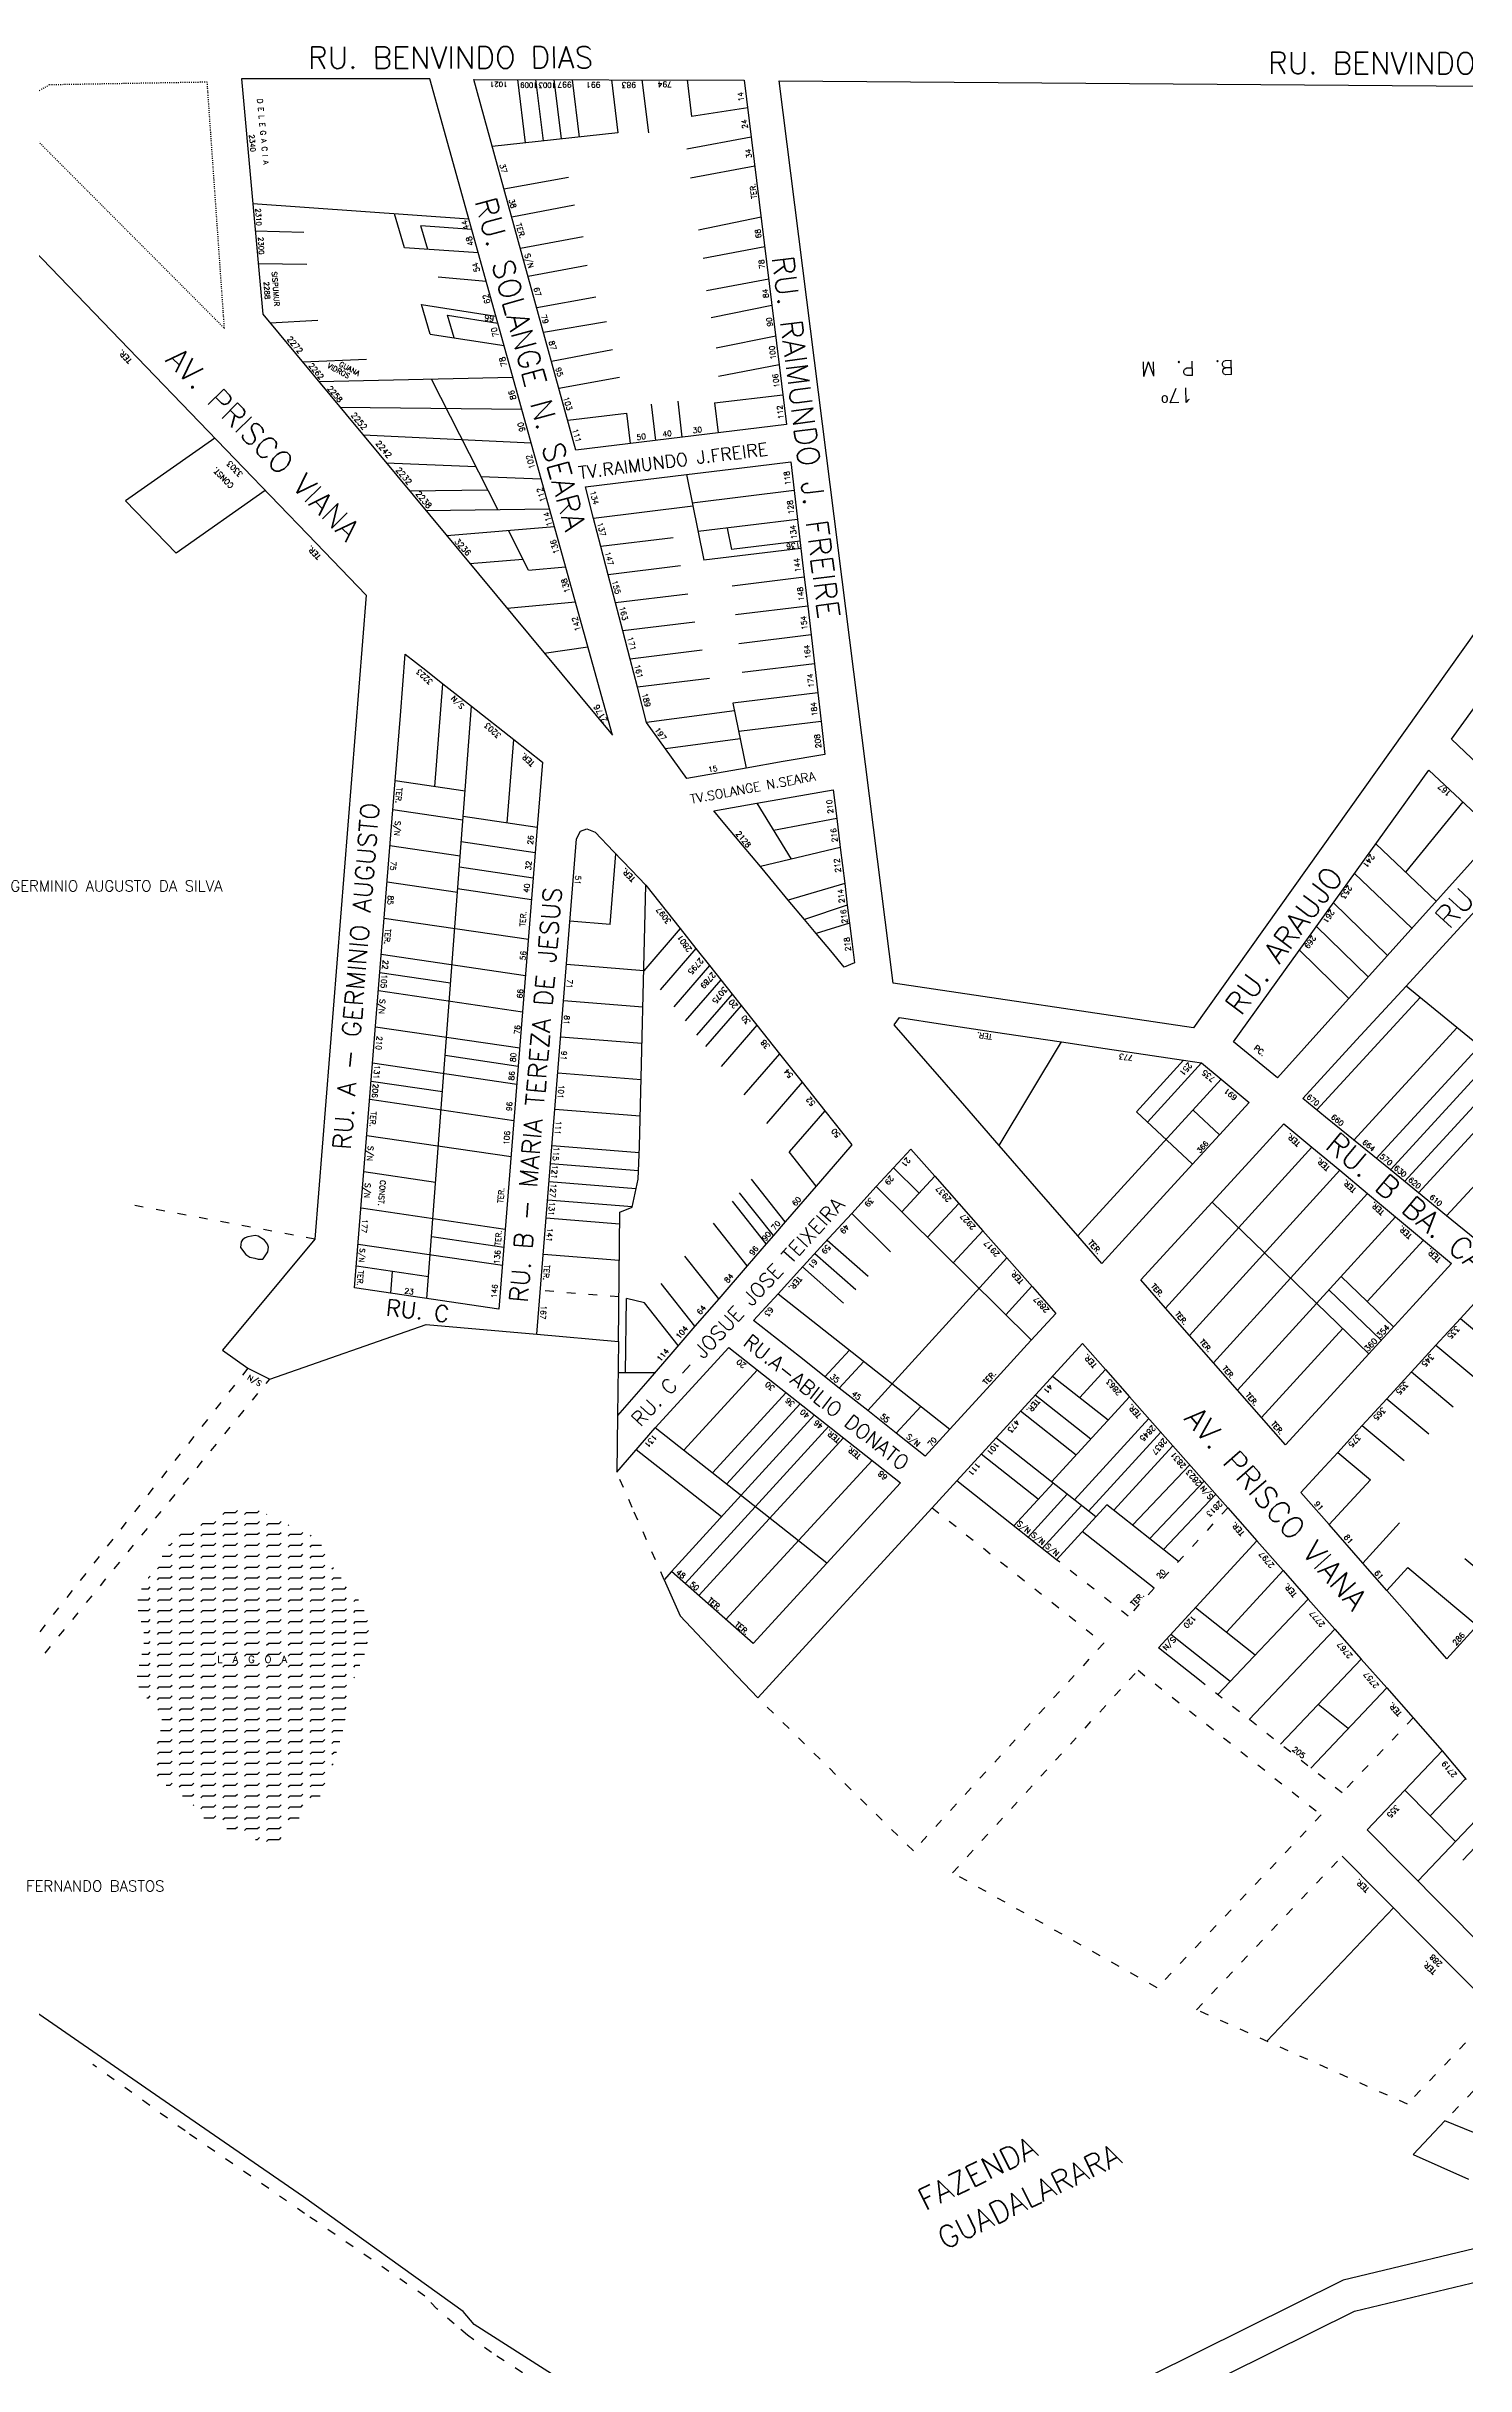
# Model space of a CAD drawing. Extents: x 714896 to 749292, y 8417558 to 8447149.
# Drawn here: x 737359 to 737749, y 8426398 to 8427037 of the extents above; entities that cross this region are included whole.
import ezdxf

# ---------------------------------------------------------------- set-up
doc = ezdxf.new("R2010")
doc.units = 0
doc.header["$MEASUREMENT"] = 0
doc.linetypes.add('ACAD_ISO03W100', pattern=[30, 12, -18])
for name, color, linetype in [('LOTE', 7, 'CONTINUOUS'), ('NUM-PORTA', 7, 'CONTINUOUS'), ('QUADRA', 6, 'CONTINUOUS'), ('REFERENCIA', 7, 'CONTINUOUS'), ('TEXTO', 7, 'CONTINUOUS'), ('TEXTODERUA', 3, 'CONTINUOUS')]:
    doc.layers.add(name, color=color, linetype=linetype)
doc.styles.add('ROMANS', font='ROMANS.SHX', dxfattribs={"height": 1.5})

msp = doc.modelspace()

# ---------------------------------------------------------------- hatches: boundary and pattern name
at = {"layer": 'REFERENCIA', "linetype": 'CONTINUOUS'}
h = msp.add_hatch(dxfattribs=at)
h.set_pattern_fill('FLEX', color=4, scale=12, style=0)
h.set_pattern_definition([(0, (441523.6192, 5055455.2795), (0, 3), [3, -3]), (45, (441526.6192, 5055455.2795), (2e-16, 2.999999995), [0.75, -2.742640692, 0.75, -4.242640692])])
edge = h.paths.add_edge_path()
edge.add_spline(control_points=[(737402.92, 8426547.94), (737402.92, 8426547.94), (737400.65, 8426550.81), (737396.36, 8426556.24), (737382.43, 8426562.33), (737395.07, 8426576.89), (737379.9, 8426585.41), (737387.97, 8426597.79), (737381.27, 8426609.47), (737389.26, 8426618.03), (737392.87, 8426626.81), (737400.71, 8426629.92), (737407.04, 8426633.51), (737415.67, 8426635.25), (737423.86, 8426629.82), (737433.66, 8426627.41), (737436.74, 8426618.24), (737442.44, 8426612.47), (737447.4, 8426604.9), (737447.23, 8426595.58), (737443.54, 8426588.98), (737441.02, 8426582.14), (737440.94, 8426574.92), (737437.59, 8426565.62), (737435.52, 8426555.84), (737429.24, 8426550.41), (737425.74, 8426546.95), (737422.51, 8426541.94), (737415.98, 8426543.36), (737410.72, 8426544.22), (737407.02, 8426547.42), (737404.4, 8426547.75), (737402.92, 8426547.94)], knot_values=[0, 0, 0, 0, 0, 28.317554, 53.50103, 90.666695, 116.008305, 150.645248, 174.892814, 204.58549, 227.21684, 244.009133, 264.65436, 283.084695, 305.589236, 336.466006, 350.745831, 374.263143, 397.398079, 416.145421, 440.705394, 453.524656, 470.367842, 493.966703, 527.842709, 541.462858, 554.729137, 565.845802, 582.072808, 597.954401, 606.392136, 617.338316, 617.338316, 617.338316, 617.338316], degree=3, periodic=0)
h.paths.add_polyline_path([(737413.43, 8426584.17), (737417.27, 8426599.08), (737415.53, 8426599.53), (737411.69, 8426584.62)], flags=24)

# ---------------------------------------------------------------- linework, layer by layer
at = {"layer": 'LOTE', "color": 7}
for p, q in [((737488.14, 8427027.67), (737490.28, 8427010.24)), ((737493.14, 8427027.66), (737495.21, 8427010.78)), ((737498.14, 8427027.64), (737500.15, 8427011.31)), ((737503.14, 8427027.63), (737505.08, 8427011.85)), ((737513.97, 8427027.6, 512.13), (737515.76, 8427013.02, 512.13)), ((737522.37, 8427027.58, 512.13), (737524.16, 8427013, 512.13)), ((737534.77, 8427027.55, 512.13), (737536, 8427017.54, 512.17)), ((737551.47, 8427019.87, 512.16), (737536, 8427017.54, 512.17)), ((737515.76, 8427013.02, 512.13), (737481.22, 8427009.25, 512.79)), ((737552.46, 8427011.77, 512.16), (737534.76, 8427008.47, 512.17)), ((737553.44, 8427003.83, 512.16), (737535.74, 8427000.53, 512.17)), ((737484.42, 8426997.62, 512.79), (737502.16, 8427000.77, 512.36)), ((737474.8, 8426989.26, 512.15), (737415.33, 8426993.47, 514.14)), ((737486.55, 8426989.91, 512.79), (737503.82, 8426993.15, 512.36)), ((737555.16, 8426989.8, 512.16), (737537.95, 8426986.25, 512.16)), ((737429.39, 8426985.55, 513.16), (737416, 8426985.95, 514.14)), ((737475.61, 8426986.37, 512.15), (737461.56, 8426987.37, 512.62)), ((737488.93, 8426981.23, 512.79), (737506.2, 8426984.47, 512.36)), ((737430.22, 8426976.77, 513.16), (737416.83, 8426976.99, 514.14)), ((737477.39, 8426979.95, 512.15), (737457.08, 8426981.39, 512.83)), ((737556.16, 8426981.6, 512.16), (737539.18, 8426978.43, 512.15)), ((737466.31, 8426973.38, 512.5), (737479.54, 8426972.2, 512.15)), ((737491.04, 8426973.59, 512.79), (737507.28, 8426976.56, 512.34)), ((737557.25, 8426972.75, 512.16), (737540.1, 8426969.48, 512.12)), ((737461.73, 8426965.73, 512.5), (737482.21, 8426962.58, 512.15)), ((737493.43, 8426964.92, 512.79), (737509.67, 8426967.88, 512.34)), ((737558.14, 8426965.47, 512.16), (737541.42, 8426962.1, 512.09)), ((737433.27, 8426961.4, 512.97), (737420.13, 8426960.62, 512.34)), ((737468.86, 8426962.79, 512.51), (737482.75, 8426960.66, 512.15)), ((737495.28, 8426958.17, 512.79), (737512.66, 8426961.1, 512.28)), ((737464.13, 8426957.63, 512.66), (737484.48, 8426954.43, 512.15)), ((737497.49, 8426950.15, 512.79), (737514.24, 8426953.36, 512.24)), ((737559.18, 8426957.01, 512.16), (737542.81, 8426953.72, 512.04)), ((737446.62, 8426950.65, 512.81), (737429.08, 8426949.85, 512.34)), ((737486.9, 8426945.71, 512.15), (737433.55, 8426944.46, 512.34)), ((737482.74, 8426909.32, 324.63), (737464.53, 8426945.18, 512.2)), ((737499.54, 8426942.71, 512.79), (737516.2, 8426945.73, 512.15)), ((737560.15, 8426949.15, 512.16), (737543.43, 8426945.93, 511.96)), ((737532.21, 8426939.18, 512.63), (737533.37, 8426929.25, 512.15)), ((737542.34, 8426938.7, 512.54), (737561.16, 8426940.86, 512.16)), ((737542.34, 8426938.7, 512.54), (737543.3, 8426930.45, 512.15)), ((737439.3, 8426937.54, 512.34), (737489.34, 8426936.92, 512.15)), ((737501.96, 8426933.92, 512.79), (737518.13, 8426935.89, 512.55)), ((737518.13, 8426935.89, 512.55), (737519.11, 8426927.51, 512.15)), ((737524.9, 8426938.29, 512.63), (737526.06, 8426928.35, 512.15)), ((737491.93, 8426927.62, 512.15), (737445.68, 8426929.84, 512.34)), ((737452.07, 8426922.15, 512.34), (737476.72, 8426921.17, 512.22)), ((737458.46, 8426914.46, 512.34), (737479.99, 8426914.73, 512.22)), ((737478.1, 8426918.45, 512.22), (737494.66, 8426917.79, 512.15)), ((737534.63, 8426918.99), (737539.42, 8426895.39)), ((737564.26, 8426914.53), (737536.23, 8426911.12)), ((737462.93, 8426909.07, 512.34), (737496.96, 8426909.5, 512.15)), ((737536.41, 8426910.22), (737509.09, 8426906.89)), ((737468.68, 8426902.15, 512.34), (737498.3, 8426904.69, 512.15)), ((737491.19, 8426892.68, 237.6), (737485.64, 8426903.6, 294.71)), ((737530.95, 8426901.56), (737511.09, 8426899.15)), ((737565.19, 8426906.59), (737537.82, 8426903.26)), ((737545.79, 8426904.23), (737546.99, 8426898.33)), ((737565.88, 8426900.63), (737546.99, 8426898.33)), ((737475.07, 8426894.45, 512.34), (737489.65, 8426895.7, 512.24)), ((737566.11, 8426898.64), (737539.42, 8426895.39)), ((737491.19, 8426892.68, 512.21), (737501.39, 8426893.56, 512.15)), ((737532.95, 8426893.82), (737513.1, 8426891.4)), ((737567.04, 8426890.69), (737547.18, 8426888.28)), ((737485.29, 8426882.14, 512.34), (737504.07, 8426883.92, 512.15)), ((737534.96, 8426886.07), (737515.11, 8426883.66)), ((737567.96, 8426882.75), (737548.11, 8426880.33)), ((737536.96, 8426878.33), (737517.11, 8426875.91)), ((737495.51, 8426869.83, 512.34), (737507.52, 8426871.52, 512.15)), ((737538.97, 8426870.58), (737519.12, 8426868.17)), ((737568.89, 8426874.8), (737549.03, 8426872.39)), ((737540.97, 8426862.84), (737521.12, 8426860.42)), ((737569.81, 8426866.86), (737549.96, 8426864.44)), ((737570.73, 8426858.91), (737547.4, 8426856.07)), ((737547.4, 8426856.07), (737551.04, 8426838.15)), ((737547.83, 8426853.95), (737523.63, 8426850.74)), ((737571.66, 8426850.96), (737549, 8426848.2)), ((737549.4, 8426846.2), (737528.89, 8426843.44)), ((737666.42, 8426689.52), (737706.61, 8426733.88)), ((737673.01, 8426682), (737714.29, 8426727.47)), ((737679.17, 8426718.7), (737722.33, 8426676.99)), ((737679.6, 8426674.48), (737721.97, 8426721.06)), ((737686.19, 8426666.96), (737729.64, 8426714.65)), ((737721.88, 8426691.33), (737737.32, 8426708.24)), ((737714.72, 8426698.25), (737729.09, 8426684.37)), ((737711.34, 8426694.57), (737725.71, 8426680.68)), ((737692.78, 8426659.44), (737715.14, 8426683.94)), ((737721.85, 8426545.96), (737742.49, 8426567.72))]:
    msp.add_line(p, q, dxfattribs=at)
at = {"layer": 'LOTE', "color": 7, "ltscale": 0.2}
for p, q in [((737465.39, 8426833.08), (737467.65, 8426861.39)), ((737463.19, 8426692.2), (737475.51, 8426855.2)), ((737485.35, 8426823.08), (737487.18, 8426846)), ((737513.61, 8426795.15), (737515.16, 8426814.6)), ((737513.61, 8426795.15), (737502.58, 8426796.03)), ((737522.87, 8426782.38), (737501.62, 8426784.07)), ((737522.63, 8426772.36), (737500.83, 8426774.1)), ((737522.39, 8426762.35), (737500.03, 8426764.13)), ((737522.15, 8426752.34), (737499.24, 8426754.17)), ((737521.91, 8426742.33), (737498.44, 8426744.2)), ((737521.41, 8426727.32), (737497.25, 8426729.25)), ((737521.64, 8426732.32), (737497.65, 8426734.23)), ((737520.74, 8426722.36), (737496.85, 8426724.26)), ((737519.68, 8426717.42), (737496.45, 8426719.28)), ((737516.22, 8426712.68), (737496.06, 8426714.29)), ((737516.14, 8426702.66), (737495.26, 8426704.32)), ((737453.3, 8426693.66), (737453.78, 8426699.64)), ((737515.97, 8426680.39), (737515.67, 8426659.94))]:
    msp.add_line(p, q, dxfattribs=at)
at = {"layer": 'LOTE', "color": 7, "linetype": 'ACAD_ISO03W100', "ltscale": 0.2}
for p, q in [((737516.07, 8426692.63), (737494.46, 8426694.36)), ((737674.9, 8426496.44), (737714.97, 8426538.7)), ((737732.93, 8426470.44), (737674.9, 8426496.44)), ((737757.19, 8426496.02), (737732.93, 8426470.44))]:
    msp.add_line(p, q, dxfattribs=at)
at = {"layer": 'LOTE', "color": 7, "linetype": 'ACAD_ISO03W100', "ltscale": 0.02, "elevation": 510.69}
msp.add_lwpolyline([(737407.55, 8426959.18), (737402.81, 8427026.94), (737359.4, 8427026.2), (737352.09, 8427022.03), (737349.58, 8427017.41)], close=True, dxfattribs=at)
at = {"layer": 'LOTE', "color": 7, "elevation": 512.5, "flags": 128}
for points in [[(737457.08, 8426981.39), (737454.31, 8426990.71)], [(737463.47, 8426980.93), (737461.56, 8426987.37)], [(737464.13, 8426957.63), (737461.73, 8426965.73)], [(737470.7, 8426956.6), (737468.86, 8426962.79)]]:
    msp.add_lwpolyline(points, dxfattribs=at)
at = {"layer": 'LOTE', "color": 7}
for points in [[(737404.92, 8426928.97), (737380.36, 8426911.74)], [(737418.79, 8426914.57), (737394.24, 8426897.33)], [(737380.36, 8426911.74), (737394.24, 8426897.33)], [(737576.89, 8426816.31), (737554.95, 8426811.07)], [(737578.15, 8426806.39), (737562.63, 8426801.85)], [(737578.85, 8426800.43), (737567.11, 8426796.48)], [(737532.87, 8426794.01), (737522.87, 8426782.38)], [(737579.47, 8426795.47), (737570.32, 8426792.64)], [(737537.22, 8426788.52), (737527.41, 8426777.18)], [(737540.95, 8426783.82), (737531.14, 8426772.48)], [(737544.06, 8426779.91), (737534.25, 8426768.56)], [(737547.17, 8426775.99), (737537.36, 8426764.64)], [(737549.66, 8426772.86), (737539.85, 8426761.51)], [(737554.01, 8426767.38), (737544.2, 8426756.03)], [(737560.23, 8426759.54), (737550.42, 8426748.2)], [(737566.44, 8426751.71), (737556.63, 8426740.36)], [(737572.66, 8426743.88), (737562.85, 8426732.53)], [(737570.31, 8426723.13), (737562.85, 8426732.53)], [(737591.57, 8426728.16), (737598.6, 8426721.16)], [(737561.81, 8426713.3), (737552.48, 8426725.05)], [(737586.84, 8426723), (737629.48, 8426680.72)], [(737602.91, 8426725.83), (737593.87, 8426716.03)], [(737556.57, 8426707.25), (737547.25, 8426718.99)], [(737558.54, 8426709.52), (737549.21, 8426721.26)], [(737580.09, 8426715.62), (737590.72, 8426705.04)], [(737609.53, 8426718.33), (737600.93, 8426709.03)], [(737551.34, 8426701.19), (737542.02, 8426712.94)], [(737616.15, 8426710.84), (737608, 8426702.02)], [(737543.49, 8426692.12), (737534.17, 8426703.87)], [(737569.96, 8426704.56), (737581.19, 8426694.62)], [(737573.34, 8426708.25), (737584.57, 8426698.31)], [(737622.77, 8426703.34), (737584.47, 8426661.33)], [(737536.95, 8426684.55), (737527.63, 8426696.3)], [(737566.58, 8426700.87), (737577.8, 8426690.91)], [(737517.84, 8426671.67), (737518.1, 8426692.16)], [(737523.05, 8426691.01), (737518.1, 8426692.16)], [(737532.37, 8426679.26), (737523.05, 8426691.01)], [(737559.83, 8426693.5), (737607.04, 8426656.21)], [(737629.61, 8426695.59), (737622.43, 8426687.71)], [(737579.49, 8426677.97), (737572.7, 8426670.63)], [(737740.75, 8426679.34), (737752.27, 8426669.73)], [(737525.83, 8426671.69), (737515.84, 8426671.69)], [(737554.15, 8426672.53), (737533.89, 8426650.4)], [(737583.41, 8426674.87), (737576.62, 8426667.53)], [(737650.59, 8426658.67), (737635.28, 8426670.76)], [(737649.88, 8426672.63), (737642.76, 8426664.85)], [(737562, 8426666.33), (737541.74, 8426644.2)], [(737645.86, 8426653.51), (737630.55, 8426665.6)], [(737656.5, 8426665.13), (737635.05, 8426641.71)], [(737569.85, 8426660.13), (737530.49, 8426617.01)], [(737565.92, 8426663.23), (737545.67, 8426641.11)], [(737599.1, 8426662.48), (737592.31, 8426655.13)], [(737641.81, 8426649.08), (737626.5, 8426661.17)], [(737661.8, 8426659.13), (737641.31, 8426636.76)], [(737573.26, 8426619.31), (737526.05, 8426656.6)], [(737573.77, 8426657.03), (737534.24, 8426613.71)], [(737577.82, 8426653.84), (737537.99, 8426610.4)], [(737647.21, 8426632.1), (737619.75, 8426653.8)], [(737665.1, 8426655.39), (737645.23, 8426633.67)], [(737668.41, 8426651.64), (737652.16, 8426633.89)], [(737544.22, 8426632.06), (737520.8, 8426650.56)], [(737585.67, 8426647.64), (737545.49, 8426603.8)], [(737631.39, 8426636.98), (737615.69, 8426649.37)], [(737673.05, 8426646.39), (737657.32, 8426629.81)], [(737636.41, 8426620.3), (737608.94, 8426642)], [(737624.64, 8426629.6), (737635.44, 8426641.4)], [(737677.02, 8426641.89), (737662.03, 8426626.09)], [(737628.56, 8426626.5), (737639.37, 8426638.3)], [(737632.48, 8426623.4), (737643.29, 8426635.2)], [(737636.41, 8426620.3), (737650.24, 8426635.41)], [(737669.98, 8426619.81), (737650.24, 8426635.41)], [(737680.18, 8426638.31), (737665.79, 8426623.14)], [(737663.23, 8426612.44), (737643.48, 8426628.03)], [(737748.71, 8426620.63), (737760.23, 8426611.02)], [(737733.03, 8426618.11), (737752.12, 8426602.17)], [(737691.08, 8426594.06), (737674.59, 8426607.08)], [(737684.19, 8426586.79), (737667.84, 8426599.7)], [(737716.66, 8426573.85), (737708.34, 8426580.42)], [(737732.17, 8426556.84), (737746.14, 8426542.72)], [(737721.85, 8426545.96), (737764.07, 8426503.28)], [(737714.97, 8426538.7), (737757.19, 8426496.02)]]:
    msp.add_lwpolyline(points, dxfattribs=at)
at = {"layer": 'LOTE', "color": 7, "ltscale": 0.2}
for points in [[(737473.74, 8426831.85), (737454.5, 8426834.68)], [(737473.14, 8426823.87), (737453.86, 8426826.71)], [(737493.6, 8426821.86), (737473.21, 8426824.86)], [(737493.05, 8426814.88), (737472.69, 8426817.88)], [(737472.39, 8426813.89), (737453.07, 8426816.74)], [(737471.63, 8426803.92), (737452.27, 8426806.77)], [(737492.01, 8426801.92), (737471.68, 8426804.92)], [(737492.49, 8426807.9), (737472.16, 8426810.9)], [(737515.97, 8426680.39), (737516.25, 8426715.94), (737519.67, 8426717.36), (737521.3, 8426725.01), (737521.71, 8426733.99), (737523.43, 8426805.9)], [(737491.14, 8426790.96), (737451.48, 8426796.8)], [(737490.34, 8426780.99), (737450.68, 8426786.83)], [(737469.75, 8426778.98), (737450.28, 8426781.85)], [(737489.55, 8426771.02), (737449.89, 8426776.86)], [(737488.75, 8426761.05), (737449.09, 8426766.9)], [(737487.96, 8426751.08), (737448.29, 8426756.93)], [(737488.35, 8426756.07), (737468.24, 8426759.03)], [(737467.49, 8426749.06), (737447.9, 8426751.94)], [(737487.16, 8426741.12), (737447.5, 8426746.96)], [(737486.37, 8426731.15), (737446.7, 8426736.99)], [(737465.61, 8426724.12), (737445.91, 8426727.02)], [(737484.77, 8426711.21), (737445.11, 8426717.05)], [(737484.38, 8426706.23), (737464.57, 8426709.14)], [(737483.98, 8426701.24), (737444.32, 8426707.09)], [(737463.65, 8426698.19), (737443.84, 8426701.11)], [(737493.51, 8426682.35), (737515.97, 8426680.39)]]:
    msp.add_lwpolyline(points, dxfattribs=at)
at = {"layer": 'LOTE', "color": 7, "flags": 128}
for points in [[(737553.96, 8426828.51), (737563.38, 8426813.08)], [(737575.99, 8426824.26), (737558.53, 8426821.02)]]:
    msp.add_lwpolyline(points, dxfattribs=at)
at = {"layer": 'LOTE', "color": 7, "linetype": 'CONTINUOUS', "flags": 128}
for points in [[(737748.18, 8426828.84), (737732.42, 8426809.5)], [(737724.23, 8426817.28), (737740.83, 8426801.51)], [(737734.15, 8426794.07), (737718.39, 8426809.16)], [(737727.47, 8426786.62), (737712.55, 8426801.05)], [(737722.12, 8426780.67), (737707.88, 8426794.55)], [(737716.78, 8426774.72), (737703.21, 8426788.06)], [(737708.01, 8426744.09), (737736.43, 8426775.02)], [(737779.86, 8426739.51), (737732.56, 8426778.18)], [(737718.15, 8426735.8), (737746.57, 8426766.73)], [(737620.64, 8426734.32), (737637.74, 8426762.81)], [(737724.35, 8426730.74), (737752.76, 8426761.66)], [(737671.36, 8426757.75), (737658.38, 8426743.55)], [(737676.3, 8426757), (737661.42, 8426740.72)], [(737728.22, 8426727.57), (737756.63, 8426758.5)], [(737732.09, 8426724.41), (737760.51, 8426755.33)], [(737681.68, 8426752.52), (737642.28, 8426709.41)], [(737735.96, 8426721.24), (737764.38, 8426752.17)], [(737658.38, 8426743.55), (737673.82, 8426729.14)], [(737673.95, 8426744.06), (737681.25, 8426737.26)], [(737743.7, 8426714.91), (737761.97, 8426734.79)]]:
    msp.add_lwpolyline(points, dxfattribs=at)
at = {"layer": 'LOTE', "color": 7, "linetype": 'ACAD_ISO03W100', "ltscale": 0.2}
for points in [[(737432.4, 8426708.54), (737380.63, 8426718.21)], [(737414, 8426673), (737339, 8426578), (737319, 8426567), (737323.74, 8426563.32)], [(737332.26, 8426556.68), (737337, 8426553), (737343, 8426576), (737420, 8426670)], [(737528.52, 8426614.75), (737519.72, 8426634.68), (737515.44, 8426644.38)], [(737602.17, 8426634.6), (737602.17, 8426634.6), (737649.38, 8426597.31), (737597.04, 8426540.15), (737554.25, 8426582.26)], [(737683.49, 8426634.56), (737656.15, 8426604.71), (737636.41, 8426620.3)], [(737734.52, 8426576.76), (737714.96, 8426556.13)]]:
    msp.add_lwpolyline(points, dxfattribs=at)
at = {"layer": 'LOTE', "color": 7}
for points, elevation in [([(737747.51, 8426686.72), (737767.5, 8426670.02)], 507.36), ([(737734, 8426671.97), (737745.51, 8426662.35)], 507.36), ([(737727.25, 8426664.59), (737738.76, 8426654.98)], 507.36), ([(737720.5, 8426657.21), (737732.01, 8426647.6)], 507.36), ([(737713.74, 8426649.84), (737722.8, 8426642.27)], 507.36), ([(737711.35, 8426629.96), (737722.8, 8426642.27)], 507.36), ([(737720.67, 8426619.34), (737730.75, 8426630.45)], 507.36), ([(737691.47, 8426625.52), (737664.46, 8426596.01)], 1.79), ([(737698.72, 8426617.31), (737683.15, 8426600.32)], 1.79), ([(737727.27, 8426611.82), (737733.03, 8426618.11)], 507.36), ([(737705.66, 8426609.44), (737680.74, 8426583.16)], 1.79), ([(737712.95, 8426601.2), (737689.37, 8426576.34)], 1.79), ([(737675.72, 8426587.12), (737664.46, 8426596.01)], 1.79), ([(737720.23, 8426592.95), (737698.01, 8426569.52)], 1.79), ([(737727.24, 8426585), (737706.33, 8426562.95)], 1.79), ([(737748.87, 8426560.02), (737739.16, 8426549.78)], 1.79), ([(737755.24, 8426552.31), (737735.82, 8426531.83)], 1.79), ([(737758.43, 8426548.46), (737748.11, 8426537.58)], 1.79), ([(737729.05, 8426524.46), (737694.26, 8426487.77)], 1.79)]:
    msp.add_lwpolyline(points, dxfattribs=dict(at, elevation=elevation))
at = {"layer": 'LOTE', "color": 7, "linetype": 'ACAD_ISO03W100', "ltscale": 0.2}
msp.add_lwpolyline([(737709.21, 8426550.06), (737664.11, 8426502.5), (737607.79, 8426534.12), (737658.82, 8426589.86), (737709.21, 8426550.06)], close=True, dxfattribs=at)
at = {"layer": 'LOTE', "color": 7, "linetype": 'ACAD_ISO03W100', "ltscale": 0.2, "elevation": 1.79}
for points in [[(737714.96, 8426556.13), (737675.72, 8426587.12)], [(737767.59, 8426491.55), (737743.21, 8426465.84)]]:
    msp.add_lwpolyline(points, dxfattribs=at)
at = {"layer": 'LOTE', "color": 7, "linetype": 'ACAD_ISO03W100', "ltscale": 0.2}
msp.add_polyline3d([(737529.61, 8426370.12, 503.02), (737481.04, 8426402.09, 504.02), (737474.41, 8426406.84, 504.02), (737470.74, 8426409.96, 504.02), (737465.95, 8426414.12, 503.82), (737462.68, 8426417.59, 503.82), (737429.59, 8426440.39, 503.09), (737396.71, 8426463.07, 503.84), (737371.36, 8426481.38, 503.96)], dxfattribs=at)
at = {"layer": 'QUADRA', "color": 6}
for points in [[(737514.26, 8426847.25), (737464.08, 8427027.85), (737412.2, 8427027.88), (737418.09, 8426963.08), (737514.26, 8426847.25)], [(737550.53, 8427027.5), (737562.16, 8426932.75), (737504.22, 8426925.7), (737476.14, 8427027.7), (737550.53, 8427027.5)], [(737560.1, 8427027.29), (737788.99, 8427025.61), (737796.36, 8427011.22), (737755.89, 8426881.66), (737674.06, 8426766.68), (737591.45, 8426778.93), (737560.1, 8427027.29)], [(737551.04, 8426838.15), (737534.76, 8426835.29), (737528.89, 8426843.44), (737523.63, 8426850.74), (737521.12, 8426860.42), (737519.12, 8426868.17), (737517.11, 8426875.91), (737515.11, 8426883.66), (737513.1, 8426891.4), (737511.09, 8426899.15), (737509.09, 8426906.89), (737506.83, 8426915.6), (737519.57, 8426917.15), (737534.63, 8426918.99), (737549.12, 8426920.75), (737563.34, 8426922.48), (737564.26, 8426914.53), (737565.19, 8426906.59), (737566.11, 8426898.64), (737567.04, 8426890.69), (737567.96, 8426882.75), (737568.89, 8426874.8), (737569.81, 8426866.86), (737570.73, 8426858.91), (737571.66, 8426850.96), (737572.71, 8426841.95), (737561.26, 8426839.94), (737551.04, 8426838.15)], [(737738.83, 8426837.58), (737757.53, 8426820.11), (737697.21, 8426752.92), (737685.07, 8426762.84), (737738.83, 8426837.58)], [(737553.08, 8426686.12), (737559.83, 8426693.5), (737565.84, 8426700.06), (737572.53, 8426707.37), (737580.09, 8426715.62), (737586.84, 8426723), (737596.3, 8426733.33), (737602.91, 8426725.83), (737609.53, 8426718.33), (737616.15, 8426710.84), (737622.77, 8426703.34), (737629.79, 8426695.38), (737636.23, 8426688.09), (737628.35, 8426679.48), (737618.26, 8426668.46), (737607.04, 8426656.21), (737600.29, 8426648.83), (737592.31, 8426655.13), (737584.47, 8426661.33), (737576.62, 8426667.53), (737565.67, 8426676.18), (737553.08, 8426686.12)]]:
    msp.add_lwpolyline(points, close=True, dxfattribs=at)
for points in [[(737347.89, 8426988.19), (737386, 8426948.62), (737422.61, 8426910.59), (737430.39, 8426902.52), (737446.53, 8426885.75), (737432.4, 8426708.54), (737407, 8426678), (737414, 8426673), (737420, 8426670), (737420, 8426670), (737463, 8426685), (737493.51, 8426682.35), (737504.38, 8426818.68), (737505.52, 8426820.8), (737507.24, 8426821.44), (737509.55, 8426820.51), (737514.56, 8426815.23), (737519.42, 8426810.12), (737523.43, 8426805.9), (737532.87, 8426794.01), (737537.22, 8426788.52), (737540.95, 8426783.82), (737544.06, 8426779.91), (737547.17, 8426775.99), (737549.66, 8426772.86), (737554.01, 8426767.38), (737560.23, 8426759.54), (737566.44, 8426751.71), (737572.66, 8426743.88), (737580.12, 8426734.48), (737574.96, 8426728.51), (737570.31, 8426723.13), (737561.81, 8426713.3), (737558.54, 8426709.52), (737556.57, 8426707.25), (737551.34, 8426701.19), (737543.49, 8426692.12), (737536.95, 8426684.55), (737530.88, 8426677.53), (737523.97, 8426669.54), (737515.67, 8426659.94), (737515.44, 8426644.38), (737526.05, 8426656.6), (737546.31, 8426678.73), (737593.52, 8426641.44), (737553, 8426597.19), (737530.49, 8426617.01), (737528.52, 8426614.75), (737532.89, 8426604.84), (737546.67, 8426590.27), (737554.25, 8426582.26), (737602.17, 8426634.6), (737608.94, 8426642), (737643.55, 8426679.8), (737649.88, 8426672.63), (737656.5, 8426665.13), (737668.41, 8426651.64), (737677.02, 8426641.89), (737683.49, 8426634.56), (737691.47, 8426625.52), (737698.72, 8426617.31), (737705.66, 8426609.44), (737712.95, 8426601.2), (737720.23, 8426592.95), (737727.24, 8426585), (737734.52, 8426576.76), (737742.49, 8426567.72), (737749.08, 8426559.77)], [(737752.12, 8426602.17), (737743.76, 8426593.03), (737734.19, 8426603.93), (737727.27, 8426611.82), (737720.67, 8426619.34), (737711.35, 8426629.96), (737703.61, 8426638.78), (737709.02, 8426644.68), (737713.74, 8426649.84), (737720.5, 8426657.21), (737727.25, 8426664.59), (737734, 8426671.97), (737740.75, 8426679.34), (737747.51, 8426686.72), (737754.26, 8426694.09)], [(737518.06, 8426383.11), (737476.19, 8426409.8), (737473.21, 8426413.41), (737429.3, 8426444.94), (737387.15, 8426473.98), (737340.6, 8426506.1)], [(737759.01, 8426459.43), (737743.21, 8426465.84), (737734.45, 8426456.61), (737749.74, 8426449.76)], [(737762.66, 8426433.38), (737715.24, 8426421.97), (737648.59, 8426388.9)]]:
    msp.add_lwpolyline(points, dxfattribs=at)
at = {"layer": 'QUADRA', "color": 6, "ltscale": 0.2}
msp.add_lwpolyline([(737493.6, 8426821.86), (737483.03, 8426689.28), (737443.36, 8426695.12), (737454.5, 8426834.68), (737455.93, 8426852.6), (737457.28, 8426869.56), (737462.96, 8426865.09), (737467.65, 8426861.39), (737475.51, 8426855.2), (737487.18, 8426846), (737495.03, 8426839.81)], close=True, dxfattribs=at)
at = {"layer": 'QUADRA', "color": 6, "linetype": 'CONTINUOUS'}
msp.add_lwpolyline([(737754.21, 8426837.37), (737745, 8426846.12), (737745, 8426846.12), (737751.06, 8426854.51)], dxfattribs=at)
at = {"layer": 'QUADRA', "linetype": 'CONTINUOUS'}
msp.add_lwpolyline([(737579.47, 8426795.47), (737580.08, 8426790.42), (737580.8, 8426784.55), (737578, 8426783.42), (737574.32, 8426787.84), (737570.32, 8426792.64), (737567.11, 8426796.48), (737562.63, 8426801.85), (737558.81, 8426806.44), (737554.95, 8426811.07), (737550.03, 8426816.97), (737544.75, 8426823.3), (737542.14, 8426826.43), (737553.96, 8426828.51), (737563.93, 8426830.26), (737574.96, 8426832.19), (737575.99, 8426824.26), (737576.89, 8426816.31), (737578.15, 8426806.39), (737578.85, 8426800.43), (737579.47, 8426795.47)], close=True, dxfattribs=at)
at = {"layer": 'QUADRA', "color": 6, "linetype": 'CONTINUOUS'}
for points in [[(737751.44, 8426708.58), (737743.7, 8426714.91), (737735.96, 8426721.24), (737728.22, 8426727.57), (737716.6, 8426737.07), (737710.41, 8426742.13), (737704.14, 8426747.25), (737718.92, 8426763.33), (737732.56, 8426778.18), (737750.65, 8426797.85), (737764.84, 8426813.29), (737779.97, 8426799.17), (737798.59, 8426781.79), (737809.42, 8426771.68), (737795.65, 8426756.69), (737779.86, 8426739.51), (737769.71, 8426728.47), (737751.44, 8426708.58)], [(737648.83, 8426701.86), (737642.28, 8426709.41), (737631.03, 8426722.36), (737620.64, 8426734.32), (737611.21, 8426745.18), (737600.5, 8426757.51), (737591.79, 8426767.54), (737593.24, 8426769.5), (737605.04, 8426767.73), (737622.07, 8426765.16), (737637.74, 8426762.81), (737649.74, 8426761), (737671.36, 8426757.75), (737676.3, 8426757), (737681.68, 8426752.52), (737689.35, 8426746.11), (737681.25, 8426737.26), (737673.82, 8426729.14), (737665.86, 8426720.45), (737657.19, 8426710.99), (737648.83, 8426701.86)], [(737699.37, 8426651.92), (737692.78, 8426659.44), (737686.19, 8426666.96), (737679.6, 8426674.48), (737673.01, 8426682), (737666.42, 8426689.52), (737659.59, 8426697.32), (737679.17, 8426718.7), (737688.35, 8426728.73), (737698.94, 8426740.29), (737706.61, 8426733.88), (737714.29, 8426727.47), (737721.97, 8426721.06), (737729.64, 8426714.65), (737737.32, 8426708.24), (737745.04, 8426701.79), (737734.38, 8426690.15), (737722.33, 8426676.99), (737711.75, 8426665.43), (737699.37, 8426651.92)], [(737683.45, 8426396.16), (737718.33, 8426413.46), (737782.49, 8426428.9), (737827.53, 8426415.35), (737932.28, 8426381.94), (737944.36, 8426379.85), (737957.95, 8426378.57), (737962.36, 8426378.61), (737965.7, 8426377.68), (737971.87, 8426375.55), (737982.28, 8426371.96), (738137.21, 8426318.09), (738117.13, 8426261.53), (738086.94, 8426272.08), (737961.68, 8426315.82), (737683.45, 8426396.16)]]:
    msp.add_lwpolyline(points, close=True, dxfattribs=at)
at = {"layer": 'REFERENCIA', "color": 120, "linetype": 'CONTINUOUS', "elevation": 504.58}
msp.add_lwpolyline([(737418.23, 8426703.06), (737419.51, 8426704.99), (737419.65, 8426706.27), (737419.36, 8426707.18), (737418.6, 8426708.21), (737416.8, 8426709.34), (737416, 8426709.5), (737413.94, 8426709.2), (737413.25, 8426708.91), (737412.48, 8426708.35), (737412.16, 8426707.82), (737412.02, 8426707.01), (737412, 8426706.18), (737413.44, 8426704.29), (737414.55, 8426703.6), (737415.86, 8426703.25), (737416.8, 8426703.02), (737417.62, 8426702.99), (737418.04, 8426702.99), (737418.12, 8426702.99), (737418.23, 8426703.06)], close=True, dxfattribs=at)

# ---------------------------------------------------------------- texts
at = {"layer": 'NUM-PORTA', "color": 7, "style": 'ROMANS'}
for s, height, rotation, p in [('1021', 1.4, 180.03487, (737485.38, 8427027.06)), ('1009', 1.4, 180.03487, (737493.68, 8427026.82)), ('1003', 1.4, 180.03487, (737498.73, 8427026.81)), ('997', 1.537, 180.03487, (737503.06, 8427027.01)), ('991', 1.537, 180.03487, (737510.97, 8427026.99)), ('983', 1.537, 180.03487, (737520.74, 8427026.96)), ('794', 1.537, 180.03487, (737530.64, 8427027.1)), ('14', 1.494, 97.49055, (737550.48, 8427021.79)), ('24', 1.49, 97.25934, (737551.5, 8427014.24)), ('2340', 1.398, 274.71618, (737414.35, 8427012.49)), ('37', 1.494, 286.57423, (737483.18, 8427004.24)), ('34', 1.49, 97.25934, (737552.61, 8427006.13)), ('2310', 1.396, 272.39032, (737416.12, 8426992.18)), ('38', 1.494, 286.57423, (737485.73, 8426994.54)), ('2300', 1.396, 272.39032, (737416.84, 8426984.28)), ('44', 1.563, 105.58619, (737474.9, 8426986.54)), ('48', 1.563, 105.58619, (737476.14, 8426982.09)), ('68', 1.488, 97.16493, (737555.22, 8426984.07)), ('54', 1.562, 105.5916, (737477.86, 8426974.9)), ('S/N', 1.493, 286.56645, (737490.06, 8426979.55)), ('78', 1.488, 97.16493, (737556.25, 8426975.69)), ('2288', 1.413, 274.37294, (737418.35, 8426971.98)), ('62', 1.564, 105.5553, (737480.74, 8426966.18)), ('67', 1.493, 286.56645, (737492.51, 8426970.25)), ('84', 1.488, 97.1711, (737557.25, 8426967.62)), ('66', 1.563, 173.14334, (737481.81, 8426962.58, 0.01)), ('70', 1.563, 105.55848, (737483.03, 8426957.07)), ('79', 1.493, 286.56645, (737494.58, 8426962.74)), ('90', 1.488, 97.15562, (737558.35, 8426959.78)), ('2272', 1.571, 309.86439, (737424.63, 8426956.21)), ('87', 1.493, 286.56944, (737496.73, 8426955.52)), ('100', 1.487, 97.22769, (737559.29, 8426950.71)), ('2262', 1.5, 309.81369, (737430.59, 8426948.9)), ('78', 1.564, 105.55137, (737485.31, 8426948.91)), ('95', 1.493, 286.57354, (737498.58, 8426948.2)), ('106', 1.486, 97.31531, (737560.22, 8426942.99)), ('2258', 1.5, 309.81369, (737435.74, 8426942.59, 512.34)), ('86', 1.564, 105.54531, (737487.83, 8426939.74)), ('103', 1.492, 286.58932, (737500.72, 8426940.13)), ('2252', 1.58, 309.80567, (737442.24, 8426935.25)), ('90', 1.564, 105.5382, (737490.32, 8426930.96)), ('112', 1.478, 97.91201, (737561.44, 8426934.34)), ('2242', 1.579, 309.82675, (737449.02, 8426927.5)), ('111', 1.489, 286.64346, (737503.19, 8426931.31)), ('50', 1.5, 7.91201, (737521.02, 8426928.43)), ('40', 1.5, 7.91201, (737528.11, 8426929.29)), ('30', 1.5, 7.91201, (737536.45, 8426930.31)), ('2232', 1.582, 309.77772, (737454.59, 8426920.16, 0)), ('102', 1.564, 105.53119, (737493.01, 8426920.74)), ('118', 1.5, 97.07839, (737563.33, 8426916.13)), ('2238', 1.582, 309.77772, (737460.03, 8426913.62, 512.34)), ('112', 1.565, 105.52656, (737495.96, 8426911.65)), ('134', 1.5, 285.16011, (737508.05, 8426914.25)), ('114', 1.565, 105.52656, (737497.83, 8426904.93)), ('128', 1.5, 96.34863, (737564.21, 8426908.12)), ('3236', 1.583, 312.22832, (737470.69, 8426900.48)), ('136', 1.565, 105.52656, (737499.7, 8426897.37)), ('137', 1.5, 285.16011, (737510.03, 8426905.55)), ('134', 1.5, 96.34863, (737565.01, 8426901.25)), ('147', 1.5, 285.16011, (737512.14, 8426897.5)), ('136', 1.5, 186.34863, (737565.85, 8426900.33)), ('144', 1.5, 96.34863, (737566.06, 8426892.2)), ('138', 1.565, 105.48597, (737502.69, 8426886.65)), ('155', 1.5, 285.16011, (737514.1, 8426889.62)), ('148', 1.5, 96.34863, (737566.99, 8426884.25)), ('163', 1.5, 285.16011, (737516.1, 8426882.42)), ('142', 1.565, 105.48597, (737505.62, 8426876.09)), ('154', 1.5, 96.34863, (737567.91, 8426876.31)), ('171', 1.5, 285.16011, (737518.31, 8426874.08)), ('164', 1.5, 96.34863, (737568.84, 8426868.36)), ('3223', 1.5, 137.44524, (737464.99, 8426862.09)), ('161', 1.5, 285.16011, (737520.22, 8426866.45)), ('174', 1.5, 96.34863, (737569.76, 8426860.41)), ('S/N', 1.5, 134.49781, (737473.67, 8426855.34)), ('189', 1.5, 285.16011, (737522.35, 8426858.55)), ('184', 1.5, 96.34863, (737570.68, 8426852.54)), ('3203', 1.5, 137.44524, (737483.72, 8426847.32)), ('2176', 1.567, 119.49133, (737513.01, 8426851.17)), ('197', 1.5, 305.64214, (737525.78, 8426848.69)), ('208', 1.5, 96.34863, (737571.7, 8426843.75)), ('15', 1.5, 8.59479, (737540.7, 8426837)), ('167', 1.5, 137.22749, (737745.03, 8426831.34)), ('210', 1.5, 96.43932, (737575.03, 8426825.73)), ('S/N', 1.5, 265.2544, (737454.52, 8426823.7)), ('26', 1.5, 85.2544, (737492.38, 8426817.04)), ('2128', 1.5, 309.08842, (737548.09, 8426820.08)), ('216', 1.5, 96.43932, (737576.19, 8426817.86)), ('75', 1.5, 265.2544, (737453.33, 8426812.61)), ('32', 1.5, 85.2544, (737491.82, 8426810.02)), ('212', 1.5, 96.28498, (737577.07, 8426809.52)), ('241', 1.5, 234.79188, (737722.8, 8426814.67)), ('40', 1.5, 85.2544, (737491.32, 8426803.76)), ('51', 1.5, 265.18859, (737504.11, 8426808.66)), ('214', 1.5, 96.35612, (737578.12, 8426801.11)), ('253', 1.5, 234.79188, (737716.61, 8426806.09)), ('85', 1.5, 265.2544, (737452.57, 8426803.15)), ('3097', 1.5, 127.80317, (737530.5, 8426796)), ('216', 1.5, 96.35612, (737578.9, 8426795.5)), ('261', 1.5, 234.79188, (737711.78, 8426799.38)), ('2801', 1.5, 125.52511, (737536.18, 8426788.22)), ('269', 1.5, 234.79188, (737706.68, 8426792.29)), ('56', 1.5, 85.2544, (737490.34, 8426785.21)), ('2795', 1.5, 228.50234, (737538.3, 8426786.06)), ('218', 1.5, 96.46634, (737579.84, 8426787.86)), ('105', 1.5, 265.2544, (737450.83, 8426781.46)), ('22', 1.5, 265.2544, (737451.16, 8426785.38)), ('71', 1.5, 265.18859, (737501.83, 8426780.14)), ('2789', 1.5, 228.50234, (737541.7, 8426782.15)), ('S/N', 1.5, 265.2544, (737450.29, 8426774.68)), ('66', 1.5, 85.2544, (737489.51, 8426774.73)), ('3075', 1.5, 230.68181, (737544.83, 8426778.13)), ('20', 1.5, 130, (737548.9, 8426772.73)), ('76', 1.5, 85.2544, (737488.72, 8426764.82)), ('81', 1.5, 265.18859, (737501.04, 8426770.17)), ('30', 1.5, 130, (737552.36, 8426768.37)), ('210', 1.5, 265.2544, (737449.48, 8426764.49)), ('91', 1.5, 265.18859, (737500.26, 8426760.39)), ('38', 1.5, 130, (737557.72, 8426761.61)), ('131', 1.5, 265.2544, (737448.84, 8426756.49)), ('86', 1.5, 85.2544, (737487.2, 8426752.15)), ('80', 1.5, 85.2544, (737487.61, 8426757.22)), ('54', 1.5, 130, (737564.08, 8426753.6)), ('251', 1.5, 228.68726, (737672.7, 8426757.28)), ('735', 1.5, 140.96705, (737680.16, 8426752.81)), ('206', 1.5, 265.2544, (737448.43, 8426751.32)), ('101', 1.5, 265.18859, (737499.51, 8426751.08)), ('52', 1.5, 130, (737570.18, 8426745.91)), ('691', 1.5, 140.96705, (737686.25, 8426747.73)), ('670', 1.464, 320.75464, (737705.03, 8426747.41)), ('96', 1.5, 85.2544, (737486.53, 8426743.71)), ('660', 1.464, 320.75464, (737711.76, 8426741.91)), ('106', 1.5, 85.2544, (737485.79, 8426734.41)), ('111', 1.5, 265.18859, (737498.72, 8426741.14)), ('50', 1.5, 130, (737577.11, 8426737.18)), ('366', 1.4, 47.96039, (737675.9, 8426732.06)), ('S/N', 1.5, 265.2544, (737447.06, 8426734.22)), ('121', 1.5, 265.18859, (737497.75, 8426729)), ('115', 1.5, 265.18859, (737498.15, 8426733.98)), ('21', 1.5, 230, (737595.24, 8426731.17)), ('S/N', 1.5, 265.2544, (737446.25, 8426724.01)), ('127', 1.5, 265.18859, (737497.34, 8426723.88)), ('29', 1.5, 230, (737590.67, 8426726.18)), ('131', 1.5, 265.18859, (737496.94, 8426718.84)), ('60', 1.5, 50, (737564.65, 8426717.45)), ('39', 1.5, 230, (737585.11, 8426720.11)), ('177', 1.5, 265.2544, (737445.46, 8426714.08)), ('141', 1.5, 265.18859, (737496.37, 8426711.67)), ('90', 1.5, 50, (737556.38, 8426707.88)), ('70', 1.5, 50, (737558.94, 8426710.84)), ('49', 1.5, 230, (737578.36, 8426712.74)), ('S/N', 1.4, 265.2544, (737444.84, 8426706.06)), ('136', 1.5, 85.2544, (737483.17, 8426701.61)), ('96', 1.5, 50, (737552.9, 8426703.89)), ('61', 1.5, 230, (737569.66, 8426703.24)), ('59', 1.5, 230, (737573.26, 8426707.17)), ('84', 1.5, 50, (737546.02, 8426696.33)), ('23', 1.5, 352.20864, (737456.96, 8426693.59)), ('146', 1.5, 85.2544, (737482.42, 8426692.2)), ('167', 1.5, 265.18859, (737494.66, 8426690.32)), ('64', 1.5, 50, (737538.46, 8426687.59)), ('104', 1.5, 50, (737532.69, 8426680.91)), ('63', 1.5, 230, (737557.57, 8426690.03)), ('335', 1.5, 227.37074, (737746.33, 8426684.79)), ('114', 1.5, 50, (737527.45, 8426674.67)), ('20', 1.5, 140, (737551.15, 8426673.97)), ('35', 1.5, 320, (737573.95, 8426670.46, -1.79)), ('345', 1.5, 227.37074, (737739.28, 8426677.09)), ('30', 1.5, 140, (737559, 8426667.77)), ('36', 1.5, 140, (737564.56, 8426663.38)), ('45', 1.5, 320, (737579.93, 8426665.74, -1.79)), ('41', 1.5, 230, (737634.36, 8426668.83)), ('2863', 1.5, 130, (737654.41, 8426666.24)), ('355', 1.5, 227.37074, (737732.25, 8426669.42)), ('40', 1.5, 140, (737568.62, 8426660.18)), ('46', 1.5, 140, (737572.36, 8426657.22)), ('55', 1.5, 320, (737587.76, 8426659.5, -1.79)), ('473', 1.5, 230, (737625.27, 8426658.99)), ('365', 1.5, 227.37074, (737726.01, 8426662.35)), ('131', 1.5, 228.61303, (737525.52, 8426654.93)), ('S/N', 1.5, 320, (737594.94, 8426653.93, -1.79)), ('70', 1.5, 50, (737601.96, 8426651.27, -1.79)), ('101', 1.5, 230, (737619.63, 8426652.83)), ('375', 1.5, 227.37074, (737719.13, 8426654.92)), ('111', 1.5, 230, (737614.47, 8426647.19)), ('2831', 1.5, 130, (737672.13, 8426646.16)), ('68', 1.5, 140, (737590.07, 8426643.23)), ('2823', 1.5, 130, (737676.39, 8426641.34)), ('S/N', 1.5, 130, (737679.61, 8426637.68)), ('2813', 1.5, 223.81694, (737681.17, 8426636.61)), ('91', 1.5, 308.63644, (737707.17, 8426635.66)), ('S/N', 1.5, 320, (737625.35, 8426629.97)), ('S/N', 1.5, 320, (737629.28, 8426626.87)), ('81', 1.5, 308.63644, (737715.33, 8426626.5)), ('S/N', 1.5, 320, (737633.2, 8426623.77)), ('2797', 1.5, 130, (737696.41, 8426618.77)), ('48', 1.5, 320, (737531.63, 8426616.6)), ('50', 1.5, 320, (737535.36, 8426613.28)), ('20', 1.5, 46.54511, (737664.8, 8426614.94, -1.79)), ('61', 1.5, 308.63644, (737723.67, 8426616.65)), ('120', 1.5, 226.54511, (737673.87, 8426605.11)), ('2777', 1.5, 130, (737710.33, 8426602.5)), ('S/N', 1.5, 226.54511, (737668.32, 8426599.19)), ('2767', 1.5, 130, (737717.91, 8426593.9)), ('286', 1.5, 48.21483, (737746.28, 8426596.58)), ('2757', 1.5, 130, (737725.2, 8426585.66)), ('205', 1.5, 321.35844, (737701.07, 8426567.86)), ('2719', 1.5, 130, (737746.65, 8426561.12)), ('355', 1.5, 227.24363, (737729.75, 8426552.93)), ('288', 1.5, 134.1717, (737742.63, 8426509.07))]:
    msp.add_text(s, height=height, rotation=rotation, dxfattribs=at).set_placement(p)
at = {"layer": 'NUM-PORTA', "style": 'ROMANS'}
for s, height, rotation, p in [('3303', 1.5, 133.97412, (737412.72, 8426919.16)), ('773', 1.5, 172.50488, (737657.52, 8426759.08)), ('664', 1.451, 320.24015, (737720.39, 8426734.94)), ('570', 1.451, 320.24015, (737725.18, 8426731.03)), ('630', 1.451, 320.24015, (737729.05, 8426727.86)), ('2937', 1.5, 131.52534, (737607.57, 8426719.5, -1.79)), ('620', 1.451, 320.24015, (737733.01, 8426724.63)), ('610', 1.451, 320.24015, (737738.85, 8426719.85)), ('2927', 1.5, 131.52534, (737614.29, 8426711.89, -1.79)), ('2917', 1.5, 131.52534, (737620.85, 8426704.46, -1.79)), ('2897', 1.5, 131.52534, (737634.52, 8426689.05, -1.79)), ('354', 1.57, 47.41854, (737725.43, 8426681.12)), ('360', 1.57, 47.41854, (737722.06, 8426677.44)), ('S/N', 1.5, 149.34288, (737417.98, 8426669.23)), ('2845', 1.5, 224.65194, (737662.78, 8426657.42, -1.79)), ('2837', 1.5, 228.60694, (737665.86, 8426653.9, -1.79))]:
    msp.add_text(s, height=height, rotation=rotation, dxfattribs=at).set_placement(p)
at = {"layer": 'TEXTO', "style": 'ROMANS'}
for s, height, rotation, p in [('   D E L E G A C I A', 1.4588, 275.36532, (737416.26, 8427025.57)), ('TER.', 1.489, 97.18223, (737554.02, 8426994.97)), ('TER.', 1.494, 286.56814, (737487.65, 8426987.86)), ('TER.', 1.5, 133.97412, (737382.25, 8426950.45)), ('B.  P.  M', 3.959, 181.12511, (737685.11, 8426950.42)), ('17º', 3.96, 181.15978, (737673.85, 8426942.82)), ('CONST.', 1.5, 133.97412, (737410.21, 8426916.03)), ('TER.', 1.5, 133.97412, (737434.22, 8426896.48)), ('TER.', 1.5, 133.97412, (737520.7, 8426807.76)), ('TER.', 1.5, 172.50488, (737618.79, 8426764.91)), ('PC.', 1.5, 319.99176, (737690.53, 8426760.9)), ('TER.', 1.481, 137.27455, (737703.64, 8426734.98)), ('TER.', 1.467, 137.2799, (737711.73, 8426728.26)), ('TER.', 1.466, 137.26116, (737718.96, 8426722.27)), ('TER.', 1.47, 137.21987, (737726.73, 8426716.07)), ('TER.', 1.481, 137.12799, (737734.36, 8426709.54)), ('TER.', 1.5, 311.84175, (737644.96, 8426707.43)), ('TER.', 1.57, 136.51327, (737742.35, 8426703.11)), ('TER.', 1.5, 230, (737565.33, 8426698.46)), ('TER.', 1.5, 131.52534, (737627.47, 8426697.04, -1.79)), ('TER.', 1.412, 311.11216, (737662.29, 8426695.48)), ('TER.', 1.386, 310.71423, (737668.93, 8426687.82)), ('TER.', 1.382, 310.64066, (737675.66, 8426680.23)), ('TER.', 1.5, 47.08839, (737617.08, 8426668.28, -1.79)), ('TER.', 1.5, 131.52534, (737647.65, 8426673.93, -1.79)), ('TER.', 1.385, 310.66176, (737681.89, 8426672.87)), ('TER.', 1.39, 310.7053, (737688.34, 8426665.51)), ('TER.', 1.5, 131.52534, (737659.85, 8426660.12, -1.79)), ('TER.', 1.414, 310.87769, (737695.32, 8426657.64)), ('TER.', 1.5, 131.52534, (737688.24, 8426627.71, -1.79)), ('TER.', 1.5, 131.52534, (737702.7, 8426610.83, -1.79)), ('TER.', 1.5, 131.52534, (737731.5, 8426578.04, -1.79)), ('TER.', 1.5, 136.71594, (737722.59, 8426529.69, -1.79)), ('TER.', 1.5, 136.71594, (737741.05, 8426507.08, -1.79))]:
    msp.add_text(s, height=height, rotation=rotation, dxfattribs=at).set_placement(p)
at = {"layer": 'TEXTO', "color": 7, "style": 'ROMANS'}
for s, height, rotation, p in [('SISPUMUR', 1.413, 274.37294, (737420.57, 8426974.79)), ('VIDROS', 1.413, 331.79672, (737435.7, 8426948.45)), ('GUANA', 1.413, 331.79672, (737438.91, 8426948.9)), ('TER.', 1.5, 136.80549, (737493.01, 8426839.6)), ('TER.', 1.5, 265.2544, (737454.93, 8426832.8)), ('TER.', 1.5, 85.2544, (737490.24, 8426794.48)), ('TER.', 1.5, 265.2544, (737451.83, 8426793.97)), ('TER.', 1.5, 265.2544, (737447.82, 8426743.72)), ('CONST.', 1.5, 265.2544, (737450.41, 8426724.82)), ('TER.', 1.5, 85.2544, (737484.17, 8426718.4)), ('TER.', 1.5, 85.2544, (737483.45, 8426706.65)), ('TER.', 1.5, 265.2544, (737444.33, 8426699.97)), ('TER.', 1.5, 265.18859, (737495.56, 8426701.5)), ('TER.', 1.5, 230, (737630.77, 8426664.7)), ('TER.', 1.5, 140, (737577.07, 8426653.5)), ('TER.', 1.5, 140, (737582.75, 8426649.01)), ('TER.', 1.5, 320, (737540.27, 8426608.85)), ('TER.', 1.5, 46.54511, (737657.71, 8426607.33, -1.79)), ('TER.', 1.5, 320, (737547.77, 8426602.2))]:
    msp.add_text(s, height=height, rotation=rotation, dxfattribs=at).set_placement(p)
at = {"layer": 'TEXTO', "style": 'ROMANS'}
for s, height, p in [('GERMINIO AUGUSTO DA SILVA', 3, (737348.66, 8426804.24)), ('L  A  G  O  A', 2, (737405.58, 8426591.88)), ('FERNANDO BASTOS', 3, (737352.99, 8426528.98))]:
    msp.add_text(s, height=height, dxfattribs=at).set_placement(p)
at = {"layer": 'TEXTODERUA', "style": 'ROMANS'}
for s, height, rotation, p in [('RU. BENVINDO DIAS ', 6, 0.11109, (737430.56, 8427030.65)), ('RU. BENVINDO DIAS ', 6, 359.92728, (737694.59, 8427029.21)), ('RU. SOLANGE N. SEARA', 6, 285.291, (737476.33, 8426994.23)), ('RU. RAIMUNDO J. FREIRE', 6, 277.33281, (737558.09, 8426978.76)), ('AV. PRISCO VIANA', 6, 314.92951, (737391.1, 8426950.25)), ('TV.RAIMUNDO J.FREIRE', 3.5, 7.27085, (737505.15, 8426917.7)), ('RU.  ALFREDO  BOA  SORTE', 6, 47.40899, (737744.38, 8426793.55)), ('TV.SOLANGE N.SEARA', 2.5, 10.58191, (737535.9, 8426828.36)), ('RU. A - GERMINIO AUGUSTO', 5, 85.26063, (737442.28, 8426732.97)), ('RU. B - MARIA TEREZA DE JESUS', 5, 85.26063, (737490.88, 8426690.9)), ('RU. ARAUJO', 6, 53.51972, (737687.15, 8426769.72)), ('RU. B BA. CANDEAL ', 6, 320.06654, (737709.93, 8426733.8)), ('RU. C - JOSUE JOSE TEIXEIRA', 4, 47.33775, (737522.01, 8426656.63)), ('RU. C', 4.5, 353.75275, (737451.81, 8426687.49)), ('RU.A-ABILIO DONATO', 4, 321.5542, (737549.82, 8426679.53)), ('AV. PRISCO VIANA', 6, 311.22764, (737671.22, 8426659.02)), ('FAZENDA', 6, 26.11272, (737600.24, 8426441.03)), ('GUADALARARA', 6, 26.11272, (737605.61, 8426430.28))]:
    msp.add_text(s, height=height, rotation=rotation, dxfattribs=at).set_placement(p)

doc.saveas('drawing.dxf')
